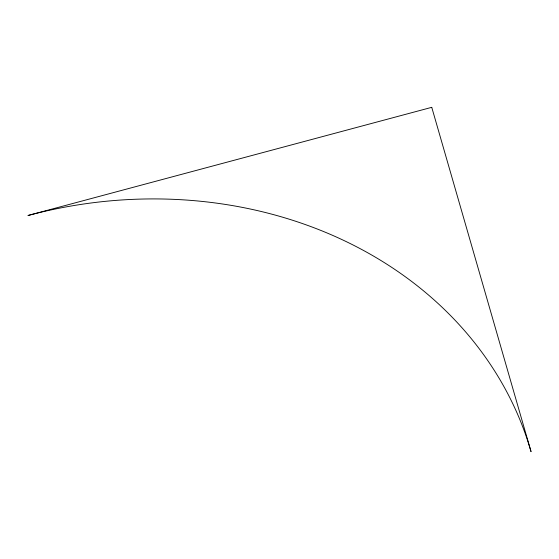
<?xml version="1.0" encoding="UTF-8"?>
<svg xmlns="http://www.w3.org/2000/svg" width="559" height="559" viewBox="0 0 559 559"><rect width="100%" height="100%" fill="white"/><g stroke="black" fill="none" stroke-linecap="round" stroke-linejoin="round"><path stroke-width="0.84" d="M431.751 107.328L27.95 215.508A418.251 358.137 -12 0 1 531.05 451.672L431.751 107.328"/></g></svg>
